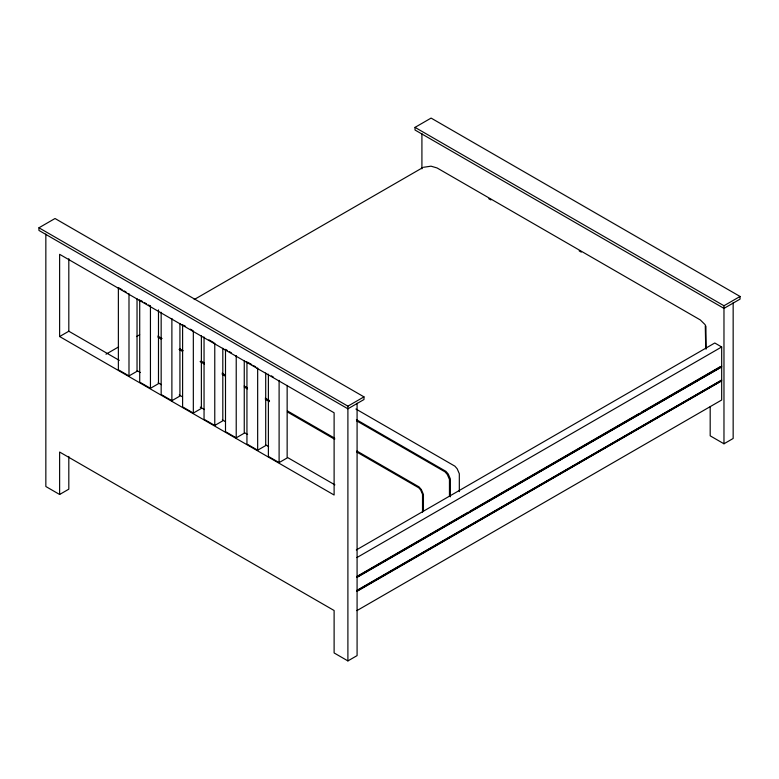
<?xml version="1.0" encoding="UTF-8"?>
<svg xmlns="http://www.w3.org/2000/svg" width="779" height="779" viewBox="0 0 779 779"><rect width="100%" height="100%" fill="white"/><g stroke="black" fill="none" stroke-linecap="round" stroke-linejoin="round"><path stroke-width="1.17" d="M38.95 227.789L55.027 218.51L363.978 396.871L363.978 399.53L347.901 408.809L38.95 230.438L38.95 227.789L347.901 406.161L363.978 396.871M415.022 127.376L431.099 118.087L740.05 296.458L740.05 299.117L723.973 308.396L415.022 130.025L415.022 127.376L723.973 305.748L740.05 296.458M128.418 294.034L128.993 293.702L128.993 375.926L137.036 371.281L137.036 298.737M59.623 336.538L334.113 495.016L334.113 412.792L59.623 254.314L59.623 336.538L68.815 331.231L119.294 360.375M139.149 300.227L139.714 299.896L139.714 382.119L150.444 388.312L158.478 383.667L158.478 309.906M149.87 306.41L150.444 306.079L150.444 388.312M160.591 312.603L161.165 312.272L161.165 394.495L171.886 400.688L179.93 396.044L179.93 323.499M194.185 299.564L422.374 167.826M105.993 354.202L118.622 346.908M136.51 336.577L139.665 334.756M171.312 318.796L171.886 318.465L171.886 400.688M182.033 324.989L182.607 324.658L182.607 406.881L193.328 413.074L201.372 408.43L201.372 335.876M192.754 331.172L193.328 330.841L193.328 413.074M203.475 337.365L204.049 337.034L204.049 419.258L214.77 425.451L222.813 420.806L222.813 348.262M214.206 343.558L214.77 343.227L214.77 425.451M224.927 349.752L225.501 349.42L227.449 350.54M235.648 355.935L236.222 355.604L236.222 437.837L244.255 433.192L244.255 360.638M246.368 362.128L246.943 361.797L246.943 444.02L257.664 450.213L265.707 445.569L265.707 373.024M257.089 368.321L257.664 367.99L257.664 450.213M45.844 234.08L45.844 486.515L59.623 494.48L68.815 489.173L68.815 456.436M267.81 374.514L268.385 374.173L268.385 456.406L279.106 462.599L287.149 457.955L287.149 385.401M356.305 549.955L714.781 342.994L721.675 346.976L721.675 366.198L356.889 576.811M356.889 557.579L721.675 346.976M356.607 576.645L468.033 512.309M470.136 511.092L639.393 413.376M641.497 412.159L720.332 366.646M356.607 577.307L721.675 366.87L721.675 380.133L356.889 590.735M356.889 577.473L721.675 366.87M356.607 590.57L721.675 380.133M356.607 591.232L721.675 380.795L721.675 400.017L356.889 610.629M356.889 591.397L721.675 380.795M59.623 494.48L59.623 452.034L334.113 610.512L334.113 652.948L347.901 660.913L357.084 655.606L357.084 403.171M710.185 406.726L710.185 435.831L723.973 443.787L733.156 438.48L733.156 302.749M423.435 167.29L431.021 166.18L437.058 167.952L700.292 319.926L705.005 324.561L705.92 326.44L706.056 349.167M488.822 198.733L490.916 199.94M579.196 250.906L581.3 252.123M721.675 366.198L721.383 366.705M355.925 409.024L454.917 466.183L457.185 468.792L459.318 473.729L459.318 491.637M356.431 419.677L445.948 471.363L448.207 473.973L450.35 478.91L450.35 496.817M356.587 420.806L445.052 471.879L447.312 474.489L449.454 479.426L449.454 496.145M122.235 289.798L118.369 287.568L118.369 369.791L128.993 375.926M124.163 290.918L126.101 292.028M140.697 300.451L142.645 301.58M144.592 302.71L146.54 303.829M148.487 304.959L150.444 306.079M183.581 325.213L185.529 326.343M190.407 329.157L192.355 330.286M208.928 339.848L213.797 342.663M229.396 351.67L231.344 352.79M247.917 362.362L251.812 364.611M253.769 365.74L255.716 366.86M271.316 375.868L273.263 376.987M157.845 336.109L162.061 338.544M179.968 348.875L183.123 350.696M201.031 361.037L204.186 362.858M222.093 373.199L225.248 375.02M244.207 385.965L247.371 387.796M265.269 398.127L269.485 400.562M287.393 410.893L334.785 438.256M356.899 451.031L419.034 486.904L421.303 489.514L423.435 494.451L423.435 511.16M158.049 337.288L161.204 339.108M179.073 349.43L182.228 351.251M200.106 361.573L204.312 363.997M222.19 374.319L225.345 376.14M244.265 387.066L247.42 388.887M265.298 399.208L269.505 401.633M287.383 411.955L334.697 439.278M356.782 452.024L418.82 487.839L420.67 489.972L422.51 494.237L422.51 512.368M137.172 370.697L140.327 372.528M158.205 382.849L161.36 384.67M179.238 394.992L182.393 396.813M200.271 407.135L204.478 409.559M222.356 419.881L225.511 421.702M244.45 432.637L247.605 434.458M265.483 444.78L268.638 446.601M287.568 457.526L334.892 484.85M236.222 437.837L225.501 431.644L225.501 349.42M705.277 326.148L705.745 348.213M723.973 305.748L723.973 443.787M721.383 379.957L721.383 380.629M421.916 133.667L421.916 168.809M347.901 406.161L347.901 660.913M279.106 380.366L279.106 462.599M68.815 258.686L68.815 331.231"/></g></svg>
